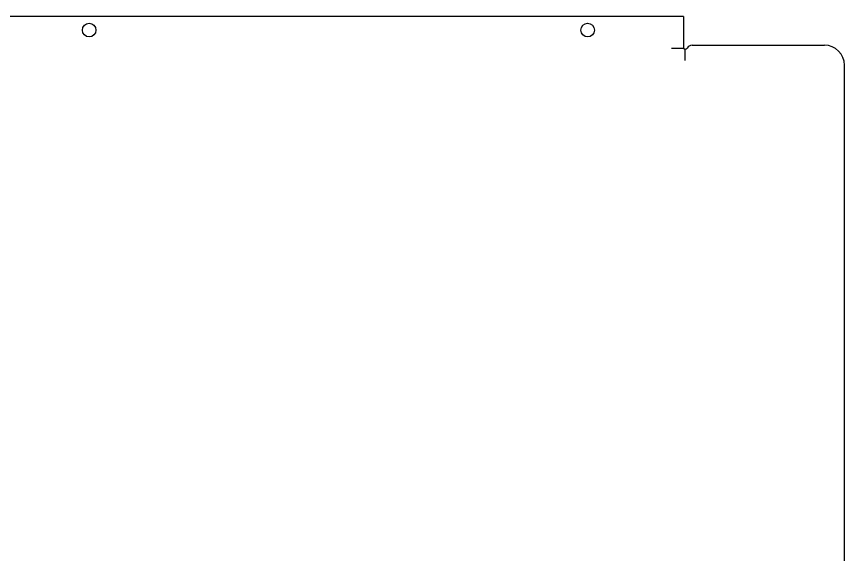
# Model space of a CAD drawing. Extents: x 183 to 1008, y 302 to 1008.
# Drawn here: x 496.7 to 704.3, y 872.9 to 1007.8 of the extents above; entities that cross this region are included whole.
import ezdxf

# ---------------------------------------------------------------- set-up
doc = ezdxf.new("R2010")
doc.units = 0
doc.layers.get('0').update_dxf_attribs({"linetype": 'CONTINUOUS'})
doc.layers.add('LAYER0000', color=7, linetype='CONTINUOUS')

msp = doc.modelspace()

# ---------------------------------------------------------------- linework, layer by layer
for p, q in [((663.91635, 1007.80342), (663.91635, 1000.13004)), ((666.13276, 1000.60342), (699.31635, 1000.60342)), ((704.31635, 839.40532), (704.31635, 995.60342))]:
    msp.add_line(p, q)
at = {"color": 3}
for p, q in [((664.03778, 999.80342), (660.91635, 999.80342)), ((664.31635, 999.63018), (664.31635, 996.80342))]:
    msp.add_line(p, q, dxfattribs=at)
at = {"color": 0}
for centre in [(514.91635, 1004.40342), (639.91635, 1004.40342)]:
    msp.add_circle(centre, 1.7002, dxfattribs=at)
for centre, radius, start, end in [((664.41635, 1000.13004), 0.5, 180, 329.115267), ((666.13276, 999.10342), 1.5, 90, 149.115267), ((699.31635, 995.60342), 5, 0, 90)]:
    msp.add_arc(centre, radius, start, end)
at = {"layer": 'LAYER0000', "linetype": 'CONTINUOUS'}
msp.add_line((663.91635, 1007.80342), (365.91635, 1007.80342), dxfattribs=at)

doc.saveas('drawing.dxf')
